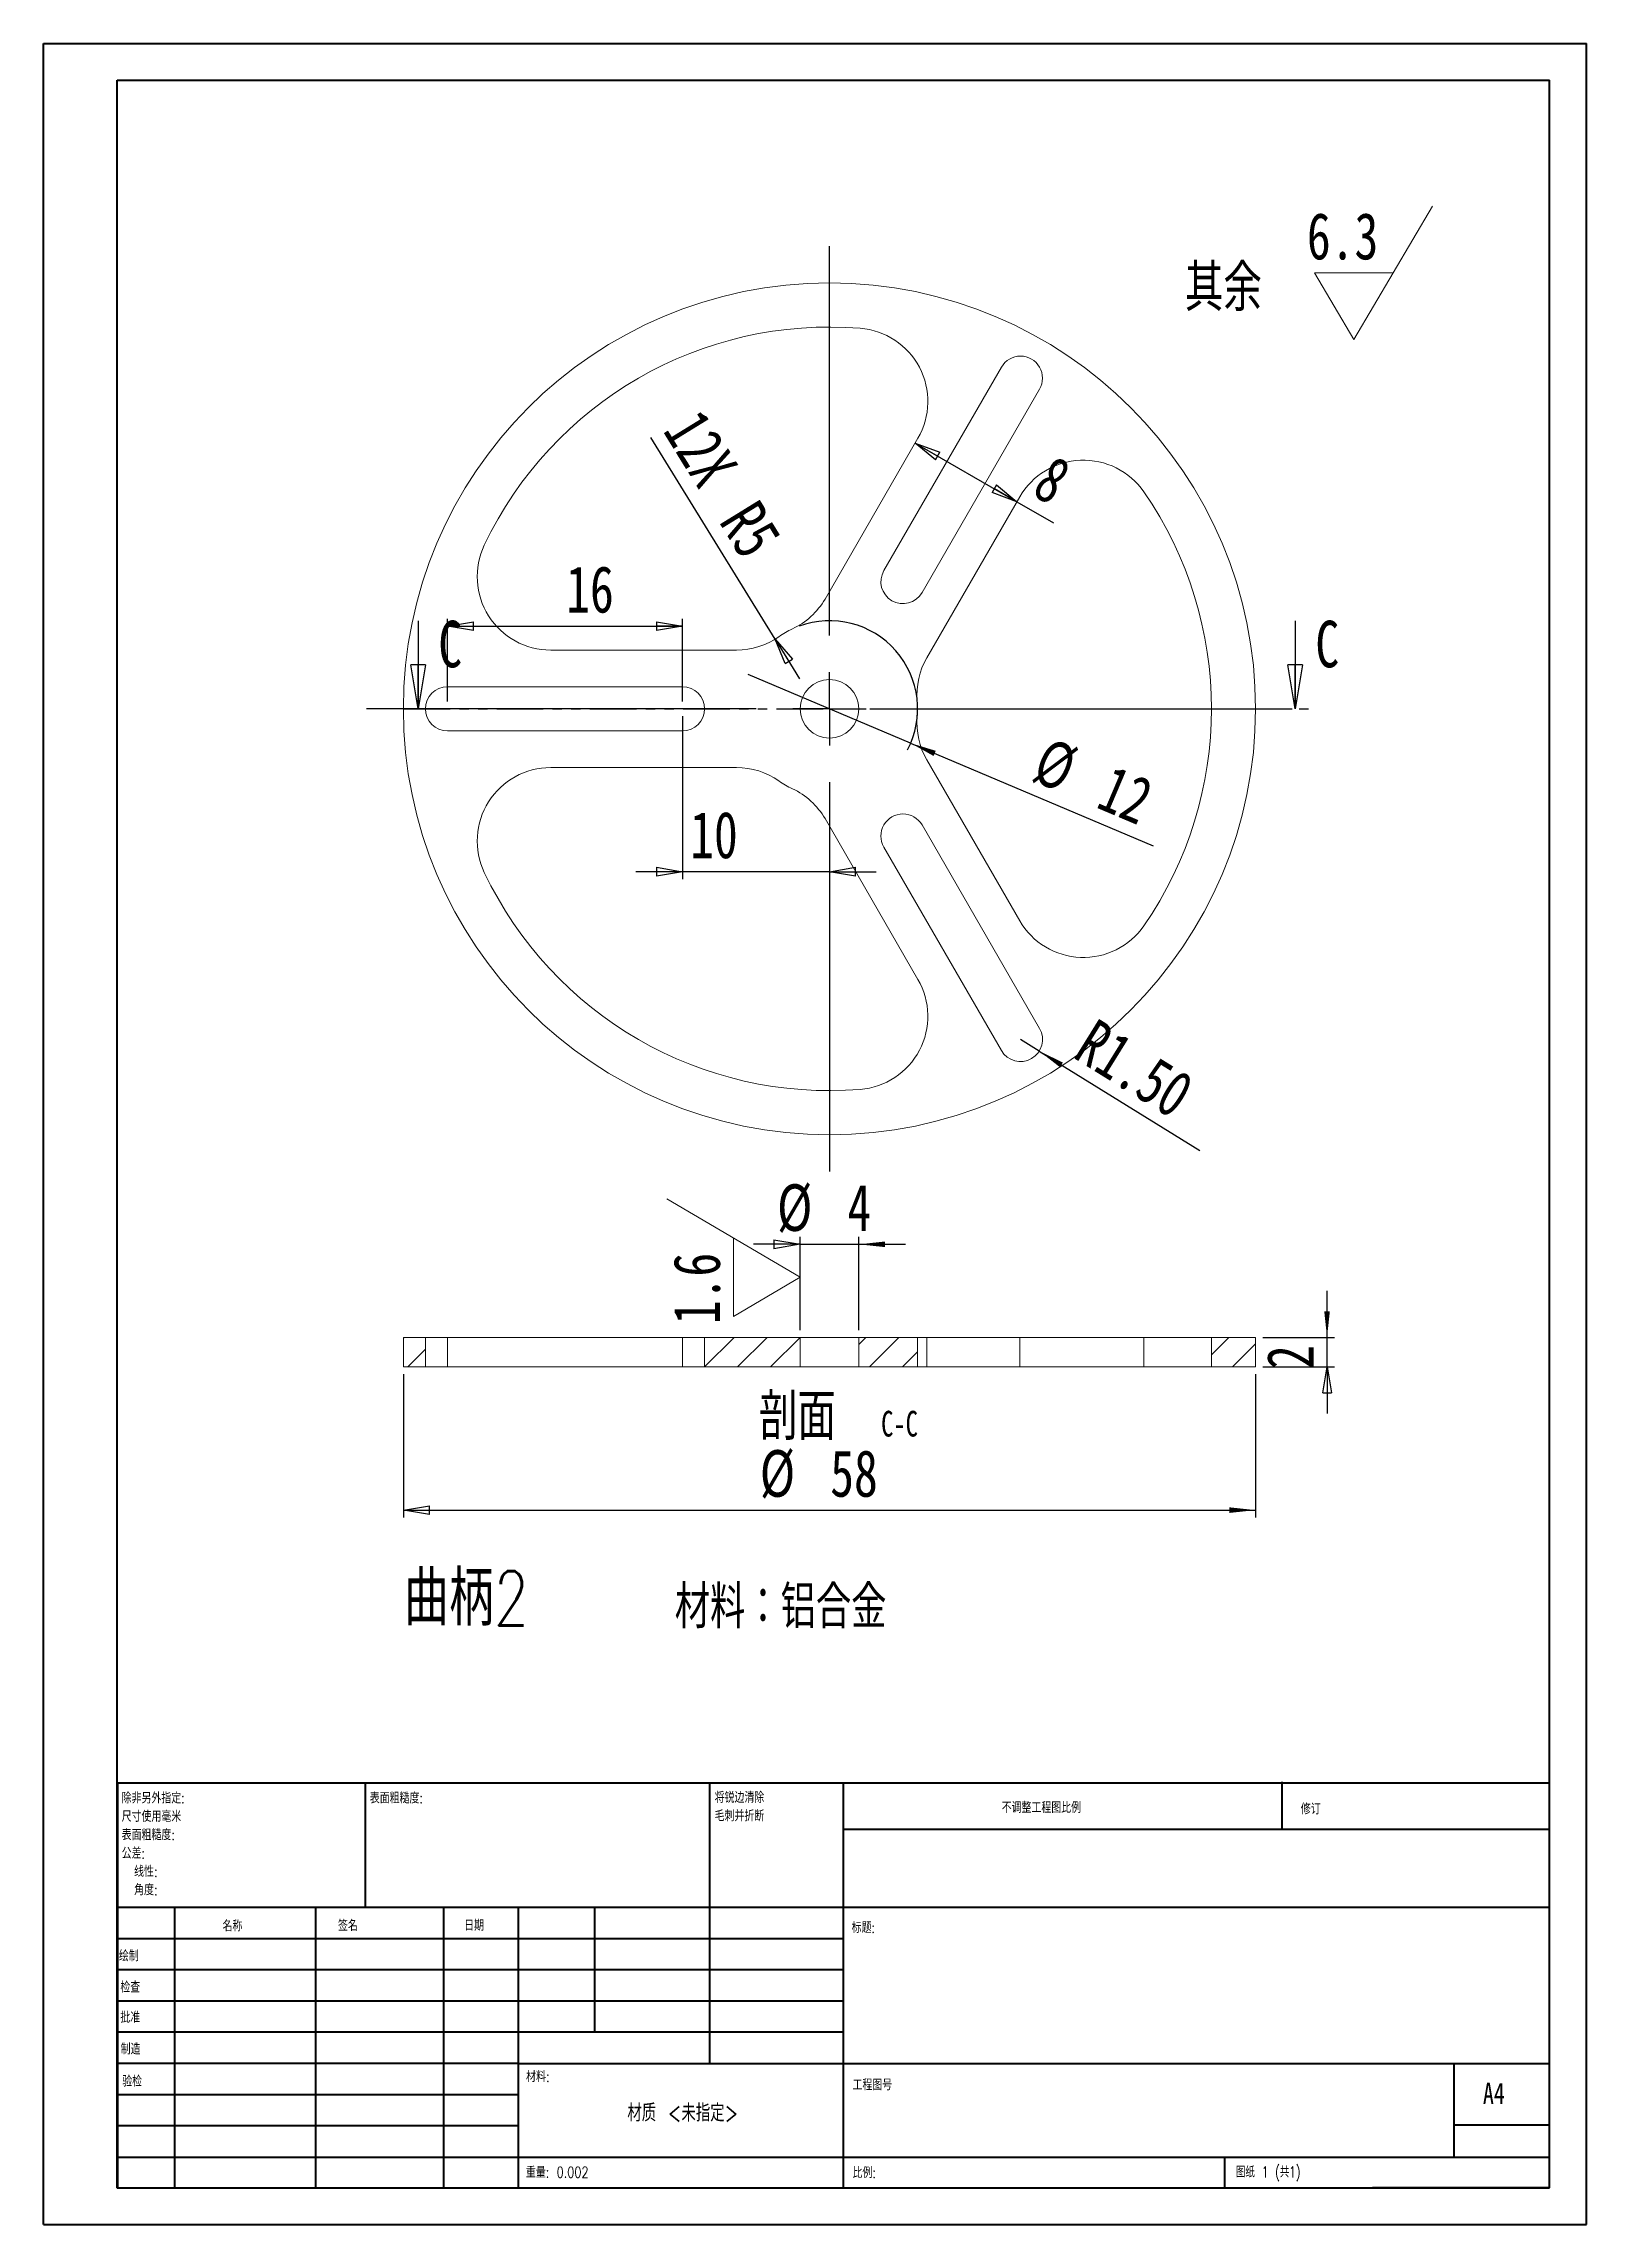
# Model space of a CAD drawing. Header units: millimetres. Extents: x 0 to 210, y 0 to 297.
import ezdxf

# ---------------------------------------------------------------- set-up
doc = ezdxf.new("R2010")
doc.units = ezdxf.units.MM
doc.linetypes.add('PHANTOM', pattern=[12.7, 6.35, -1.27, 1.27, -1.27, 1.27, -1.27])
doc.layers.add('FORMAT', color=7, linetype='Continuous')
doc.styles.add('SLDTEXTSTYLE0', font='TXT', dxfattribs={"width": 0.75, "bigfont": 'bigfont'})
doc.styles.add('SLDTEXTSTYLE1', font='TXT', dxfattribs={"width": 0.75})
doc.styles.add('SLDTEXTSTYLE2', font='TXT', dxfattribs={"width": 0.694444, "bigfont": 'bigfont'})
doc.styles.add('SLDTEXTSTYLE3', font='TXT', dxfattribs={"width": 0.7})
doc.dimstyles.new('SLDDIMSTYLE0', dxfattribs={"dimtxt": 6.35, "dimasz": 3.556, "dimexe": 0, "dimexo": 0.0625, "dimgap": 1.5875, "dimtad": 1, "dimdec": 6, "dimlfac": 0.5, "dimrnd": 1e-09, "dimzin": 12, "dimdsep": 46, "dimtxsty": 'SLDTEXTSTYLE1', "dimblk1": 'CLOSED', "dimblk2": 'CLOSED', "dimsah": 1, "dimcen": 0.09, "dimadec": 0, "dimazin": 3, "dimtfac": 1, "dimtmove": 0, "dimatfit": 0, "dimldrblk": 'CLOSED', "dimfxl": 0, "dimfrac": 2, "dimtolj": 1, "dimtzin": 12, "dimarcsym": 0})
doc.dimstyles.new('SLDDIMSTYLE1', dxfattribs={"dimtxt": 6.35, "dimasz": 3.556, "dimexe": 0, "dimexo": 0.0625, "dimgap": 1.5875, "dimtad": 1, "dimlfac": 0.5, "dimrnd": 1e-09, "dimzin": 4, "dimdsep": 46, "dimtxsty": 'SLDTEXTSTYLE1', "dimsah": 1, "dimcen": 0, "dimadec": 0, "dimazin": 1, "dimtfac": 1, "dimtofl": 0, "dimtmove": 0, "dimatfit": 3, "dimfxl": 0, "dimfrac": 2, "dimtolj": 1, "dimtzin": 12, "dimarcsym": 0})
doc.dimstyles.new('SLDDIMSTYLE2', dxfattribs={"dimtxt": 6.35, "dimasz": 3.556, "dimexe": 0, "dimexo": 0.0625, "dimgap": 1.5875, "dimtad": 1, "dimlfac": 0.5, "dimrnd": 1e-09, "dimzin": 12, "dimdsep": 46, "dimtxsty": 'SLDTEXTSTYLE1', "dimblk1": 'CLOSED', "dimblk2": 'CLOSED', "dimsah": 1, "dimcen": 0, "dimadec": 0, "dimazin": 3, "dimtfac": 1, "dimtofl": 0, "dimtmove": 1, "dimatfit": 3, "dimldrblk": 'CLOSED', "dimfxl": 0, "dimfrac": 2, "dimtolj": 1, "dimtzin": 12, "dimarcsym": 0})
doc.dimstyles.new('SLDDIMSTYLE3', dxfattribs={"dimtxt": 6.35, "dimasz": 3.556, "dimexe": 0, "dimexo": 0.0625, "dimgap": 1.5875, "dimtad": 1, "dimdec": 6, "dimlfac": 0.5, "dimrnd": 1e-09, "dimzin": 12, "dimdsep": 46, "dimtxsty": 'SLDTEXTSTYLE1', "dimblk1": 'CLOSED', "dimblk2": 'CLOSED', "dimsah": 1, "dimcen": 0.09, "dimadec": 0, "dimazin": 3, "dimtfac": 1, "dimtofl": 0, "dimtmove": 0, "dimatfit": 3, "dimldrblk": 'CLOSED', "dimfxl": 0, "dimfrac": 2, "dimtolj": 1, "dimtzin": 12, "dimarcsym": 0})
doc.dimstyles.new('SLDDIMSTYLE4', dxfattribs={"dimtxt": 6.35, "dimasz": 3.556, "dimexe": 0, "dimexo": 0.0625, "dimgap": 1.5875, "dimtad": 1, "dimlfac": 0.5, "dimrnd": 1e-09, "dimzin": 12, "dimdsep": 46, "dimtxsty": 'SLDTEXTSTYLE1', "dimblk1": 'NONE', "dimsah": 1, "dimcen": 0, "dimadec": 0, "dimazin": 3, "dimtfac": 1, "dimtmove": 0, "dimatfit": 3, "dimldrblk": 'NONE', "dimfxl": 0, "dimfrac": 2, "dimtolj": 1, "dimtzin": 12, "dimarcsym": 0})
doc.dimstyles.new('SLDDIMSTYLE5', dxfattribs={"dimtxt": 6.35, "dimasz": 3.556, "dimexe": 0, "dimexo": 0.0625, "dimgap": 1.5875, "dimtad": 1, "dimdec": 6, "dimlfac": 0.5, "dimrnd": 1e-09, "dimzin": 12, "dimdsep": 46, "dimtxsty": 'SLDTEXTSTYLE1', "dimblk1": 'CLOSED', "dimsah": 1, "dimcen": 0.09, "dimadec": 0, "dimazin": 3, "dimtfac": 1, "dimtmove": 0, "dimatfit": 0, "dimldrblk": 'CLOSED', "dimfxl": 0, "dimfrac": 2, "dimtolj": 1, "dimtzin": 12, "dimarcsym": 0})
doc.dimstyles.new('SLDDIMSTYLE6', dxfattribs={"dimtxt": 6.35, "dimasz": 3.556, "dimexe": 0, "dimexo": 0.0625, "dimgap": 1.5875, "dimtad": 1, "dimdec": 6, "dimlfac": 0.5, "dimrnd": 1e-09, "dimzin": 12, "dimdsep": 46, "dimtxsty": 'SLDTEXTSTYLE1', "dimblk1": 'CLOSED', "dimsah": 1, "dimcen": 0.09, "dimadec": 0, "dimazin": 3, "dimtfac": 1, "dimtofl": 0, "dimtmove": 0, "dimatfit": 3, "dimldrblk": 'CLOSED', "dimfxl": 0, "dimfrac": 2, "dimtolj": 1, "dimtzin": 12, "dimarcsym": 0})

# ---------------------------------------------------------------- blocks, each defined once
blk = doc.blocks.new('SW_NOTE_0')
at = {"color": 0, "linetype": 'Continuous', "lineweight": 0, "char_height": 1.5, "attachment_point": 1, "style": 'SLDTEXTSTYLE0'}
for s, insert in [('\\M+18FAB锐边\\M+190B4\\M+18F9C', (0, 1.93)), ('\\M+196D1\\M+18E68\\M+19BF3\\M+190DC\\M+19266', (0, -0.57))]:
    blk.add_mtext(s, dxfattribs=dict(at, insert=insert))
blk = doc.blocks.new('SW_NOTE_1')
at = {"color": 0, "linetype": 'Continuous', "lineweight": 0, "char_height": 1.5, "attachment_point": 1, "style": 'SLDTEXTSTYLE0'}
for s, insert in [('\\M+18F9C\\M+194F1另\\M+18A4F\\M+18E77\\M+192E8:', (0, 1.93)), ('\\M+1955C\\M+196CA\\M+19165糙\\M+19378:', (0, -3.07)), ('\\M+18EDA\\M+190A1\\M+18E67\\M+19770\\M+19F7C\\M+195C4', (0, -0.57)), ('\\M+18CF6\\M+18DB7:', (0, -5.57)), ('线\\M+190AB:', (1.69, -8.07)), ('\\M+18A70\\M+19378:', (1.69, -10.57))]:
    blk.add_mtext(s, dxfattribs=dict(at, insert=insert))
blk = doc.blocks.new('_CLOSED')
at = {"color": 0, "linetype": 'ByBlock', "lineweight": -2}
for p, q in [((-1, 0.166667), (0, 0)), ((-1, 0.166667), (-1, -0.166667)), ((0, 0), (-1, -0.166667)), ((0, 0), (-1, 0))]:
    blk.add_line(p, q, dxfattribs=at)
blk = doc.blocks.new('_D')
at = {"layer": 'FORMAT'}
for p, q in [((87.05, 205.62), (87.05, 183.44)), ((87.05, 184.44), (80.7, 184.44)), ((107.05, 184.44), (87.05, 184.44)), ((107.05, 184.44), (113.4, 184.44))]:
    blk.add_line(p, q, dxfattribs=at)
at = {"layer": 'FORMAT', "xscale": 3.556, "yscale": 3.556}
blk.add_blockref('_CLOSED', (87.05, 184.44, -1.8), dxfattribs=at)
at = {"layer": 'FORMAT', "xscale": 3.556, "yscale": 3.556, "rotation": 180.0000000000004}
blk.add_blockref('_CLOSED', (107.05, 184.44, -1.8), dxfattribs=at)
at = {"layer": 'FORMAT', "insert": (88.09, 192.63), "char_height": 6.35, "attachment_point": 1, "style": 'SLDTEXTSTYLE1'}
blk.add_mtext('10', dxfattribs=at)
blk = doc.blocks.new('_D_1')
at = {"layer": 'FORMAT'}
for q in [(133.05, 161.59), (157.46, 146.45)]:
    blk.add_line((135.6, 160.01), q, dxfattribs=at)
blk.add_solid([(135.6, 160.01), (138.42, 157.81), (138.82, 158.45)], dxfattribs=at)
at = {"layer": 'FORMAT', "insert": (143.36, 164.62), "char_height": 6.35, "attachment_point": 1, "rotation": 328.1931, "style": 'SLDTEXTSTYLE1'}
blk.add_mtext('R1.50', dxfattribs=at)
blk = doc.blocks.new('_D_2')
at = {"layer": 'FORMAT'}
for q in [(82.72, 243.56), (102.98, 210.7)]:
    blk.add_line((99.65, 216.11), q, dxfattribs=at)
at = {"layer": 'FORMAT', "xscale": 3.556, "yscale": 3.556, "rotation": 121.6450394980573}
blk.add_blockref('_CLOSED', (99.65, 216.11, -1.8), dxfattribs=at)
at = {"layer": 'FORMAT', "char_height": 6.35, "attachment_point": 1, "rotation": 301.645, "style": 'SLDTEXTSTYLE1'}
for s, insert in [('12X', (89.69, 247.86)), ('R5', (97.32, 235.48))]:
    blk.add_mtext(s, dxfattribs=dict(at, insert=insert))
blk = doc.blocks.new('_D_3')
at = {"layer": 'FORMAT'}
for p, q in [((118.71, 242.82), (132.57, 234.82)), ((132.57, 234.82), (137.54, 231.94))]:
    blk.add_line(p, q, dxfattribs=at)
at = {"layer": 'FORMAT', "xscale": 3.556, "yscale": 3.556}
for p, rotation in [((118.71, 242.82, -1.8), 150.0000000000004), ((132.57, 234.82, -1.8), 330.0000000000005)]:
    blk.add_blockref('_CLOSED', p, dxfattribs=dict(at, rotation=rotation))
at = {"layer": 'FORMAT', "insert": (137.57, 241.38), "char_height": 6.35, "attachment_point": 1, "rotation": 330, "style": 'SLDTEXTSTYLE1'}
blk.add_mtext('8', dxfattribs=at)
blk = doc.blocks.new('_D_4')
at = {"layer": 'FORMAT'}
for q in [(96, 211.3), (151.09, 187.95)]:
    blk.add_line((118.1, 201.94), q, dxfattribs=at)
blk.add_arc((107.05, 206.62), 12, 332.2648, 110.1396, dxfattribs=at)
blk.add_solid([(118.1, 201.94), (121.22, 200.2), (121.52, 200.9)], dxfattribs=at)
at = {"layer": 'FORMAT', "char_height": 6.35, "attachment_point": 1, "rotation": 337.0285, "style": 'SLDTEXTSTYLE1'}
for s, insert in [('%%c', (136.8, 202.85)), ('12', (145.62, 199.11))]:
    blk.add_mtext(s, dxfattribs=dict(at, insert=insert))
blk = doc.blocks.new('_NONE')
blk = doc.blocks.new('_D_5')
at = {"layer": 'FORMAT'}
for p, q in [((55.05, 207.62), (55.05, 218.89)), ((55.05, 217.89), (87.05, 217.89)), ((87.05, 207.62), (87.05, 218.89))]:
    blk.add_line(p, q, dxfattribs=at)
at = {"layer": 'FORMAT', "xscale": 3.556, "yscale": 3.556, "rotation": 180.0000000000004}
blk.add_blockref('_CLOSED', (55.05, 217.89, -1.8), dxfattribs=at)
at = {"layer": 'FORMAT', "xscale": 3.556, "yscale": 3.556}
blk.add_blockref('_CLOSED', (87.05, 217.89, -1.8), dxfattribs=at)
at = {"layer": 'FORMAT', "insert": (71.21, 226.08), "char_height": 6.35, "attachment_point": 1, "style": 'SLDTEXTSTYLE1'}
blk.add_mtext('16', dxfattribs=at)
blk = doc.blocks.new('SW_CENTERMARKSYMBOL_0')
at = {"layer": 'FORMAT', "color": 0}
for p, q in [((0, 10), (0, 63)), ((0, 0), (0, 5)), ((-10, 0), (-63, 0)), ((0, 0), (-5, 0)), ((0, 0), (0, -5)), ((0, 0), (5, 0)), ((10, 0), (63, 0)), ((0, -10), (0, -63))]:
    blk.add_line(p, q, dxfattribs=at)
blk = doc.blocks.new('SW_SFSYMBOL_0')
at = {"color": 0, "linetype": 'Continuous', "lineweight": 0}
for p, q in [((6.38, -9.07), (17.08, 9.07)), ((6.38, -9.07), (1.03, 0)), ((11.73, 0), (1.03, 0))]:
    blk.add_line(p, q, dxfattribs=at)
at = {"color": 0, "linetype": 'Continuous', "lineweight": 0, "insert": (0, 8.19), "char_height": 6.35, "attachment_point": 1, "style": 'SLDTEXTSTYLE1'}
blk.add_mtext('6.3', dxfattribs=at)
blk = doc.blocks.new('_D_6')
at = {"layer": 'FORMAT'}
for p, q in [((103.05, 133.69), (96.7, 133.69)), ((103.05, 122), (103.05, 134.69)), ((103.05, 133.69), (111.05, 133.69)), ((111.05, 122), (111.05, 134.69)), ((111.05, 133.69), (117.4, 133.69))]:
    blk.add_line(p, q, dxfattribs=at)
blk.add_solid([(111.05, 133.69), (114.6, 133.31), (114.6, 134.07)], dxfattribs=at)
at = {"layer": 'FORMAT', "xscale": 3.556, "yscale": 3.556}
blk.add_blockref('_CLOSED', (103.05, 133.69, 29.2), dxfattribs=at)
at = {"layer": 'FORMAT', "char_height": 6.35, "attachment_point": 1, "style": 'SLDTEXTSTYLE1'}
for s, insert in [('%%c', (99.91, 141.87)), ('4', (109.49, 141.87))]:
    blk.add_mtext(s, dxfattribs=dict(at, insert=insert))
blk = doc.blocks.new('_D_7')
at = {"layer": 'FORMAT'}
for p, q in [((49.05, 116), (49.05, 96.49)), ((165.05, 116), (165.05, 96.49)), ((49.05, 97.49), (165.05, 97.49))]:
    blk.add_line(p, q, dxfattribs=at)
blk.add_solid([(165.05, 97.49), (161.49, 97.87), (161.49, 97.11)], dxfattribs=at)
at = {"layer": 'FORMAT', "xscale": 3.556, "yscale": 3.556, "rotation": 180.0000000000004}
blk.add_blockref('_CLOSED', (49.05, 97.49, 29.2), dxfattribs=at)
at = {"layer": 'FORMAT', "char_height": 6.35, "attachment_point": 1, "style": 'SLDTEXTSTYLE1'}
for s, insert in [('%%c', (97.56, 105.67)), ('58', (107.15, 105.67))]:
    blk.add_mtext(s, dxfattribs=dict(at, insert=insert))
blk = doc.blocks.new('_D_8')
at = {"layer": 'FORMAT'}
for p, q in [((174.78, 121), (174.78, 127.35)), ((166.05, 121), (175.78, 121)), ((174.78, 117), (174.78, 121)), ((166.05, 117), (175.78, 117)), ((174.78, 117), (174.78, 110.65))]:
    blk.add_line(p, q, dxfattribs=at)
blk.add_solid([(174.78, 121), (175.16, 124.55), (174.4, 124.55)], dxfattribs=at)
at = {"layer": 'FORMAT', "xscale": 3.556, "yscale": 3.556, "rotation": 90.00000000000001}
blk.add_blockref('_CLOSED', (174.78, 117, 29.2), dxfattribs=at)
at = {"layer": 'FORMAT', "insert": (166.59, 116.71), "char_height": 6.35, "attachment_point": 1, "rotation": 90, "style": 'SLDTEXTSTYLE1'}
blk.add_mtext('2', dxfattribs=at)
blk = doc.blocks.new('SW_NOTE_2')
at = {"color": 0, "linetype": 'Continuous', "lineweight": 0, "attachment_point": 2}
for s, insert, char_height, style in [('\\M+19655\\M+196CA', (8.33, 8.19), 6.35, 'SLDTEXTSTYLE0'), ('C-C', (22.23, 5.8), 3.5, 'SLDTEXTSTYLE3')]:
    blk.add_mtext(s, dxfattribs=dict(at, insert=insert, char_height=char_height, style=style))
blk = doc.blocks.new('SW_SFSYMBOL_1')
at = {"color": 0, "linetype": 'Continuous', "lineweight": 0}
for p, q in [((9.07, 6.38), (-9.07, 17.08)), ((0, 11.73), (0, 1.03)), ((9.07, 6.38), (0, 1.03))]:
    blk.add_line(p, q, dxfattribs=at)
at = {"color": 0, "linetype": 'Continuous', "lineweight": 0, "insert": (-8.19, 0), "char_height": 6.35, "attachment_point": 1, "rotation": 90, "style": 'SLDTEXTSTYLE1'}
blk.add_mtext('1.6', dxfattribs=at)

msp = doc.modelspace()

# ---------------------------------------------------------------- hatches: boundary and pattern name
at = {"linetype": 'Continuous', "lineweight": 0}
h = msp.add_hatch(dxfattribs=at)
h.set_pattern_fill('ANSI31', style=0)
h.paths.add_polyline_path([(49.0482351, 120.9976034), (49.0482351, 116.9976034), (52.0482351, 116.9976034), (52.0482351, 120.9976034)], flags=0)
h = msp.add_hatch(dxfattribs=at)
h.set_pattern_fill('ANSI31', style=0)
h.paths.add_polyline_path([(103.0482351, 120.9976034), (90.0482351, 120.9976034), (90.0482351, 116.9976034), (103.0482351, 116.9976034)], flags=0)
h = msp.add_hatch(dxfattribs=at)
h.set_pattern_fill('ANSI31', style=0)
h.paths.add_polyline_path([(119.0482351, 120.9976034), (111.0482351, 120.9976034), (111.0482351, 116.9976034), (119.0482351, 116.9976034)], flags=0)
h = msp.add_hatch(dxfattribs=at)
h.set_pattern_fill('ANSI31', style=0)
h.paths.add_polyline_path([(165.0482351, 116.9976034), (165.0482351, 120.9976034), (159.0482351, 120.9976034), (159.0482351, 116.9976034)], flags=0)

# ---------------------------------------------------------------- linework, layer by layer
at = {"color": 7, "linetype": 'Continuous', "lineweight": 40}
for p, q in [((0.0788436, 0.2147802), (0.0788436, 297.2147802)), ((0.0788436, 297.2147802), (210.0788436, 297.2147802)), ((210.0788436, 0.2147802), (210.0788436, 297.2147802)), ((210.0788436, 292.2147802), (210.0788436, 297.2147802)), ((10.0788436, 292.2147802), (205.0788436, 292.2147802)), ((10.0788436, 5.2147802), (10.0788436, 292.2147802)), ((205.0788436, 5.2147802), (205.0788436, 292.2147802)), ((10.1108209, 60.3709273), (205.0788436, 60.3709273)), ((10.1108209, 60.3709273), (10.1108209, 5.1209273)), ((43.9108209, 43.3709273), (43.9108209, 60.3709273)), ((90.7108209, 60.3709273), (90.7108209, 22.1209273)), ((108.9108209, 60.3709273), (108.9108209, 5.1209273)), ((168.6788436, 54.0897802), (168.6788436, 60.4647802)), ((205.0788436, 53.9959273), (108.9108209, 53.9959273)), ((205.0788436, 43.3709273), (10.1108209, 43.3709273)), ((17.9108209, 43.3709273), (17.9108209, 5.1209273)), ((37.1017733, 43.3709273), (37.1017733, 5.1209273)), ((54.5097471, 43.3709273), (54.5097471, 5.1209273)), ((64.7108209, 5.1209273), (64.7108209, 43.3709273)), ((75.1108209, 26.3709273), (75.1108209, 43.3709273)), ((108.9108209, 39.1209273), (10.1108209, 39.1209273)), ((108.9108209, 34.8709273), (10.1108209, 34.8709273)), ((108.9108209, 30.6209273), (10.1108209, 30.6209273)), ((108.9108209, 26.3709273), (10.1108209, 26.3709273)), ((64.7108209, 22.1209273), (10.1108209, 22.1209273)), ((64.7108209, 22.1209273), (205.0788436, 22.1209273)), ((192.0788436, 9.4647802), (192.0788436, 22.2147802)), ((64.7108209, 17.8708553), (10.1108209, 17.8708553)), ((64.7108209, 13.6209273), (10.1108209, 13.6209273)), ((205.0788436, 13.7147802), (192.0788436, 13.7147802)), ((10.1108209, 9.3709273), (205.0788436, 9.3709273)), ((160.8788436, 5.2147802), (160.8788436, 9.4647802)), ((10.0788436, 5.2147802), (205.0788436, 5.2147802)), ((205.0788436, 5.2147802), (180.9883118, 5.2147802)), ((0.0788436, 0.2147802), (210.0788436, 0.2147802))]:
    msp.add_line(p, q, dxfattribs=at)
at = {"color": 7, "linetype": 'Continuous', "lineweight": 15}
for p, q in [((130.4501586, 253.152905), (114.4501587, 225.4400923)), ((119.646311, 222.4400937), (135.6463108, 250.1529063)), ((106.4445872, 221.5740363), (119.0936977, 243.482938)), ((132.950104, 235.4829385), (120.3009935, 213.574036)), ((69.1009045, 214.6195852), (94.3991246, 214.6195852)), ((87.0482355, 209.6195849), (55.048234, 209.6195849)), ((55.048234, 203.6195848), (87.0482355, 203.6195848)), ((120.3009935, 199.6651338), (132.950104, 177.7562312)), ((94.3991246, 198.6195845), (69.1009045, 198.6195845)), ((119.0936977, 169.7562318), (106.4445872, 191.6651334)), ((135.6463108, 163.0862634), (119.646311, 190.799076)), ((114.4501587, 187.7990774), (130.4501586, 160.0862648)), ((49.0482368, 116.9976032), (49.0482368, 120.9976034)), ((49.0482368, 120.9976034), (52.0482354, 120.9976034)), ((52.0482354, 116.9976032), (52.0482354, 120.9976034)), ((52.0482354, 120.9976034), (55.048234, 120.9976034)), ((55.048234, 116.9976032), (55.048234, 120.9976034)), ((55.048234, 120.9976034), (87.0482355, 120.9976034)), ((87.0482355, 116.9976032), (87.0482355, 120.9976034)), ((87.0482355, 120.9976034), (90.0482342, 120.9976034)), ((90.0482342, 120.9976034), (90.0482342, 116.9976032)), ((90.0482342, 120.9976034), (103.0482349, 120.9976034)), ((103.0482349, 116.9976032), (103.0482349, 120.9976034)), ((103.0482349, 120.9976034), (111.0482353, 120.9976034)), ((111.0482353, 120.9976034), (111.0482353, 116.9976032)), ((111.0482353, 120.9976034), (119.0482352, 120.9976034)), ((119.0482352, 120.9976034), (119.0482352, 116.9976032)), ((119.0482352, 120.9976034), (120.3009935, 120.9976034)), ((120.3009935, 120.9976034), (120.3009935, 116.9976032)), ((120.3009935, 120.9976034), (132.950104, 120.9976034)), ((132.950104, 120.9976034), (132.950104, 116.9976032)), ((132.950104, 120.9976034), (149.839434, 120.9976034)), ((149.839434, 120.9976034), (149.839434, 116.9976032)), ((149.839434, 120.9976034), (159.0482362, 120.9976034)), ((159.0482362, 116.9976032), (159.0482362, 120.9976034)), ((159.0482362, 120.9976034), (165.0482334, 120.9976034)), ((165.0482334, 120.9976034), (165.0482334, 116.9976032)), ((49.0482368, 116.9976032), (52.0482354, 116.9976032)), ((52.0482354, 116.9976032), (55.048234, 116.9976032)), ((55.048234, 116.9976032), (87.0482355, 116.9976032)), ((87.0482355, 116.9976032), (90.0482342, 116.9976032)), ((90.0482342, 116.9976032), (103.0482349, 116.9976032)), ((103.0482349, 116.9976032), (111.0482353, 116.9976032)), ((111.0482353, 116.9976032), (119.0482352, 116.9976032)), ((119.0482352, 116.9976032), (120.3009935, 116.9976032)), ((120.3009935, 116.9976032), (132.950104, 116.9976032)), ((132.950104, 116.9976032), (149.839434, 116.9976032)), ((149.839434, 116.9976032), (159.0482362, 116.9976032)), ((159.0482362, 116.9976032), (165.0482334, 116.9976032))]:
    msp.add_line(p, q, dxfattribs=at)
at = {"color": 7, "linetype": 'Continuous', "lineweight": 30}
for p, q in [((51.0482351, 218.6195849), (51.0482351, 206.6195849)), ((170.4347677, 218.6195849), (170.4347677, 206.6195849))]:
    msp.add_line(p, q, dxfattribs=at)
at = {"color": 7, "linetype": 'PHANTOM', "lineweight": 30}
msp.add_line((49.0482351, 206.6195849), (172.4347677, 206.6195849), dxfattribs=at)
at = {"color": 7, "linetype": 'Continuous', "lineweight": 15}
for radius in [58, 4]:
    msp.add_circle((107.0482351, 206.6195849), radius, dxfattribs=at)
for centre, radius, start, end in [((107.0482351, 206.6195849), 52, 85.376933525, 154.623066475), ((110.4334438, 248.4829383), 10, 330, 85.376933525), ((133.0482351, 251.6529059), 3, 330, 150), ((141.6103583, 230.4829383), 10, 34.623066475, 150), ((107.0482351, 206.6195849), 52, 325.376933525, 34.623066475), ((69.1009032, 224.6195849), 10, 154.623066475, 270), ((117.0482351, 223.9400929), 3, 150, 330), ((97.7843331, 226.574036), 10, 294.903198772, 330), ((107.0482351, 206.6195849), 12, 114.903198772, 125.096801228), ((94.3991245, 224.6195849), 10, 270, 305.096801228), ((128.9612477, 208.574036), 10, 150, 185.096801228), ((55.0482351, 206.6195849), 3, 90, 270), ((87.0482351, 206.6195849), 3, 270, 90), ((128.9612477, 204.6651337), 10, 174.903198772, 210), ((107.0482351, 206.6195849), 12, 354.903198772, 5.096801228), ((69.1009032, 188.6195849), 10, 90, 205.376933525), ((94.3991245, 188.6195849), 10, 54.903198772, 90), ((107.0482351, 206.6195849), 12, 234.903198772, 245.096801228), ((97.7843331, 186.6651337), 10, 30, 65.096801228), ((117.0482351, 189.2990768), 3, 30, 210), ((107.0482351, 206.6195849), 52, 205.376933525, 274.623066475), ((141.6103583, 182.7562314), 10, 210, 325.376933525), ((110.4334438, 164.7562314), 10, 274.623066475, 30), ((133.0482351, 161.5862639), 3, 210, 30)]:
    msp.add_arc(centre, radius, start, end, dxfattribs=at)

# ---------------------------------------------------------------- block references
at = {"color": 7, "linetype": 'Continuous', "lineweight": 0}
for name, p in [('SW_SFSYMBOL_0', (172.0376332, 265.9851151)), ('SW_SFSYMBOL_1', (93.9772594, 122.8143644)), ('SW_NOTE_2', (94.3533743, 105.2117003)), ('SW_NOTE_1', (10.7044897, 57.1082971)), ('SW_NOTE_0', (91.4200366, 57.1904169))]:
    msp.add_blockref(name, p, dxfattribs=at)
at = {"color": 7, "linetype": 'Continuous', "lineweight": 30, "xscale": 6, "yscale": 6, "rotation": 270.0000000000004}
for p in [(51.0482351, 206.6195849), (170.4347677, 206.6195849)]:
    msp.add_blockref('_CLOSED', p, dxfattribs=at)
at = {"layer": 'FORMAT'}
msp.add_blockref('SW_CENTERMARKSYMBOL_0', (107.0482351, 206.6195849), dxfattribs=at)

# ---------------------------------------------------------------- texts
at = {"color": 7, "linetype": 'Continuous', "lineweight": 0}
for s, insert, char_height, attachment_point, style in [('\\M+191B4\\M+1975D', (155.4391926, 267.1343023), 6.35, 1, 'SLDTEXTSTYLE0'), ('\\M+18BC8\\M+195BF2', (49.1368888, 89.1883056), 7.408333333, 1, 'SLDTEXTSTYLE0'), ('\\M+18DDE\\M+197BF\\M+18146铝\\M+18D87\\M+18BE0', (85.9912869, 87.2219737), 5.820833333, 1, 'SLDTEXTSTYLE0'), ('\\M+1955C\\M+196CA\\M+19165糙\\M+19378:', (44.4821131, 59.0401993), 1.5, 1, 'SLDTEXTSTYLE0'), ('\\M+19573调\\M+190AE\\M+18D48\\M+192F6图\\M+194E4\\M+197E1', (130.4934841, 57.7477737), 1.5, 1, 'SLDTEXTSTYLE0'), ('\\M+18F43订', (171.2064253, 57.5496888), 1.5, 1, 'SLDTEXTSTYLE0'), ('\\M+196BC\\M+18FCC', (24.4330601, 41.6224099), 1.5, 1, 'SLDTEXTSTYLE0'), ('签\\M+196BC', (40.1444085, 41.6826836), 1.5, 1, 'SLDTEXTSTYLE0'), ('\\M+193FA\\M+18AFA', (57.3255229, 41.6971065), 1.5, 1, 'SLDTEXTSTYLE0'), ('标题:', (110.0670078, 41.3992615), 1.5, 1, 'SLDTEXTSTYLE0'), ('绘\\M+190A7', (10.3229702, 37.5506421), 1.5, 1, 'SLDTEXTSTYLE0'), ('检查', (10.5212898, 33.2753344), 1.5, 1, 'SLDTEXTSTYLE0'), ('\\M+194E1\\M+18F79', (10.5125433, 29.1852233), 1.5, 1, 'SLDTEXTSTYLE0'), ('\\M+190A7\\M+191A2', (10.5660074, 24.8546319), 1.5, 1, 'SLDTEXTSTYLE0'), ('\\M+18DDE\\M+197BF:', (65.7566832, 21.1069835), 1.5, 1, 'SLDTEXTSTYLE0'), ('验检', (10.7798638, 20.4705765), 1.5, 1, 'SLDTEXTSTYLE0'), ('\\M+18D48\\M+192F6图\\M+18D86', (110.184787, 19.9895651), 1.5, 1, 'SLDTEXTSTYLE0'), ('A4', (195.9998284, 19.5152247), 2.91041667, 1, 'SLDTEXTSTYLE1'), ('\\M+18DDE质 <\\M+196A2\\M+18E77\\M+192E8>', (87.0773183, 16.6064931), 2.38125, 2, 'SLDTEXTSTYLE0'), ('\\M+18F64\\M+197CA: 0.002', (65.728632, 8.0702392), 1.4986, 1, 'SLDTEXTSTYLE0'), ('\\M+194E4\\M+197E1:', (110.184787, 8.0210145), 1.5, 1, 'SLDTEXTSTYLE0'), ('图纸 1 (\\M+18BA41)', (162.357138, 8.1148674), 1.5, 1, 'SLDTEXTSTYLE2')]:
    msp.add_mtext(s, dxfattribs=dict(at, insert=insert, char_height=char_height, attachment_point=attachment_point, style=style))
at = {"color": 7, "linetype": 'Continuous', "char_height": 6.35, "attachment_point": 1, "style": 'SLDTEXTSTYLE1'}
for insert in [(53.8017833, 218.6195849), (173.188316, 218.6195849)]:
    msp.add_mtext('C', dxfattribs=dict(at, insert=insert))

# ---------------------------------------------------------------- dimensions: what is measured, and where the dimension line sits
at = {"layer": 'FORMAT'}
dim = msp.add_radius_dim(center=(94.3991245, 224.6195849), mpoint=(99.6456772, 216.1064371), text='12X<>', dimstyle='SLDDIMSTYLE2', dxfattribs=at)
dim.commit()
dim.dimension.update_dxf_attribs({"geometry": '_D_2', "text_midpoint": (89.1158474, 233.1923484), "dimtype": 164})
for base, p1, p2, angle, dimstyle, picture, middle in [((132.5655133, 234.8168072), (119.0936978, 243.4829383), (132.9501043, 235.4829383), 330, 'SLDDIMSTYLE3', '_D_3', (135.5113103, 233.1160505)), ((174.7800366, 120.9976034), (165.0482351, 116.9976034), (165.0482351, 120.9976034), 90, 'SLDDIMSTYLE5', '_D_8', (174.7800366, 119.0548571))]:
    dim = msp.add_linear_dim(base=base, p1=p1, p2=p2, angle=angle, dimstyle=dimstyle, dxfattribs=at)
    dim.commit()
    dim.dimension.update_dxf_attribs({"geometry": picture, "text_midpoint": middle, "dimtype": 160})
for base, p1, dimstyle, picture, middle in [((87.0482351, 217.8922111), (55.0482351, 206.6195849), 'SLDDIMSTYLE3', '_D_5', (75.9042693, 217.8922111)), ((87.0482351, 184.4407856), (107.0482351, 143.6195849), 'SLDDIMSTYLE0', '_D', (92.7849287, 184.4407856))]:
    dim = msp.add_linear_dim(base=base, p1=p1, p2=(87.0482351, 206.6195849), dimstyle=dimstyle, dxfattribs=at)
    dim.commit()
    dim.dimension.update_dxf_attribs({"geometry": picture, "text_midpoint": middle, "dimtype": 160})
dim = msp.add_diameter_dim_2p(p1=(95.9998485, 211.3028694), p2=(118.0966217, 201.9363003), dimstyle='SLDDIMSTYLE4', dxfattribs=at)
dim.commit()
dim.dimension.update_dxf_attribs({"geometry": '_D_4', "text_midpoint": (142.668396, 191.5206208), "dimtype": 163})
dim = msp.add_radius_dim(center=(133.0482351, 161.5862639), mpoint=(135.5977221, 160.0050884), dimstyle='SLDDIMSTYLE1', dxfattribs=at)
dim.commit()
dim.dimension.update_dxf_attribs({"geometry": '_D_1', "text_midpoint": (148.849711, 151.7863064), "dimtype": 164})
for base, p1, p2, dimstyle, picture, middle in [((111.0482351, 133.6892849), (103.0482351, 120.9976034), (111.0482351, 120.9976034), 'SLDDIMSTYLE5', '_D_6', (107.0482351, 133.6892849)), ((165.0482351, 97.4893784), (49.0482351, 116.9976034), (165.0482351, 116.9976034), 'SLDDIMSTYLE6', '_D_7', (107.0482351, 97.4893784))]:
    dim = msp.add_linear_dim(base=base, p1=p1, p2=p2, text='%%c<>', dimstyle=dimstyle, dxfattribs=at)
    dim.commit()
    dim.dimension.update_dxf_attribs({"geometry": picture, "text_midpoint": middle, "dimtype": 160})

doc.saveas('drawing.dxf')
